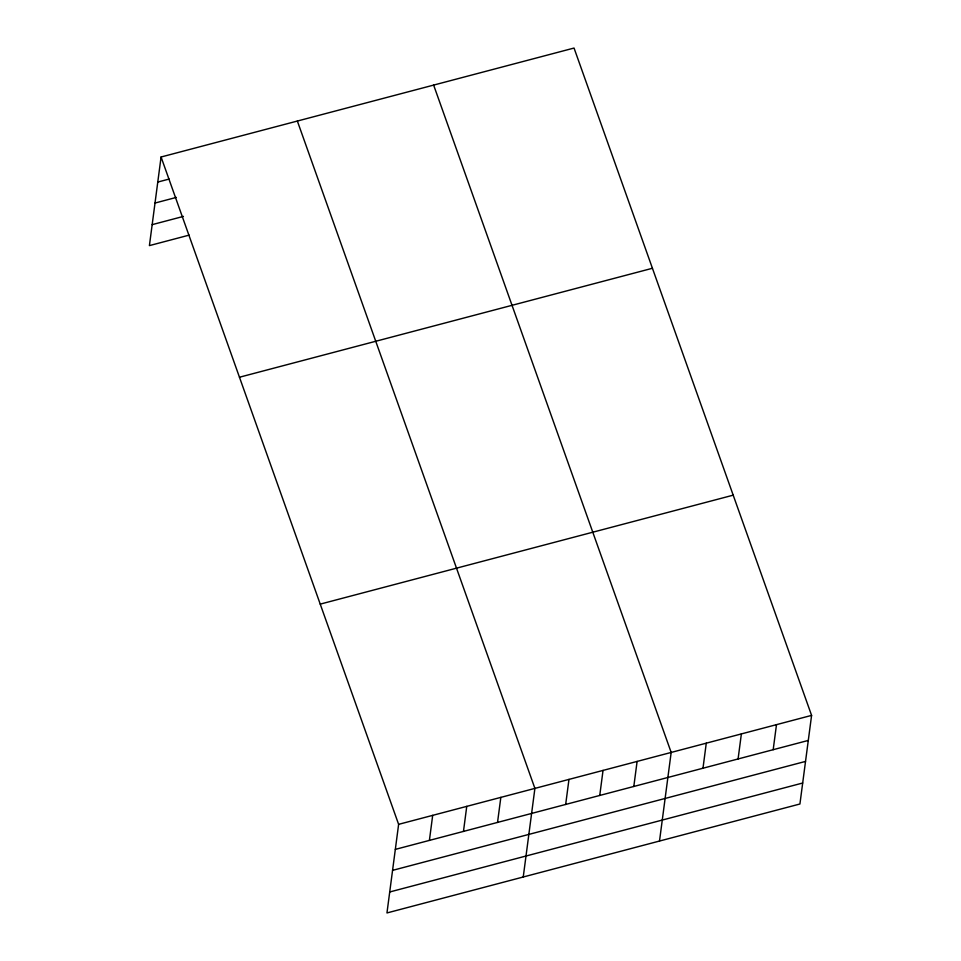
<?xml version="1.0" encoding="UTF-8"?>
<svg xmlns="http://www.w3.org/2000/svg" width="961" height="961" viewBox="0 0 961 961"><rect width="100%" height="100%" fill="white"/><g stroke="black" fill="none" stroke-linecap="round" stroke-linejoin="round"><path stroke-width="1.44" d="M161.076 157.003L398.623 824.346L386.959 912.95L799.924 803.997L811.589 715.392L574.041 48.05L161.076 157.003L149.411 245.608L189.161 235.121M429.399 840.407L432.69 815.36M463.466 831.421L466.758 806.363M497.534 822.424L500.837 797.378M523.24 876.997L534.905 788.392L297.357 121.05M565.669 804.453L568.972 779.395M599.748 795.456L603.04 770.41M633.816 786.47L637.107 761.424M659.51 841.043L671.174 752.427L433.639 85.097M702.984 768.223L706.275 743.177M738.084 758.962L741.375 733.916M773.185 749.7L776.488 724.654M157.784 182.061L169.136 179.058M155.021 203.035L176.319 197.413M152.174 224.646L183.407 216.405M239.469 377.229L652.435 268.275M320.241 604.121L733.195 495.167M398.623 824.346L811.589 715.392M395.331 849.392L808.285 740.438M392.568 870.366L805.522 761.412M389.722 891.976L802.675 783.023"/></g></svg>
